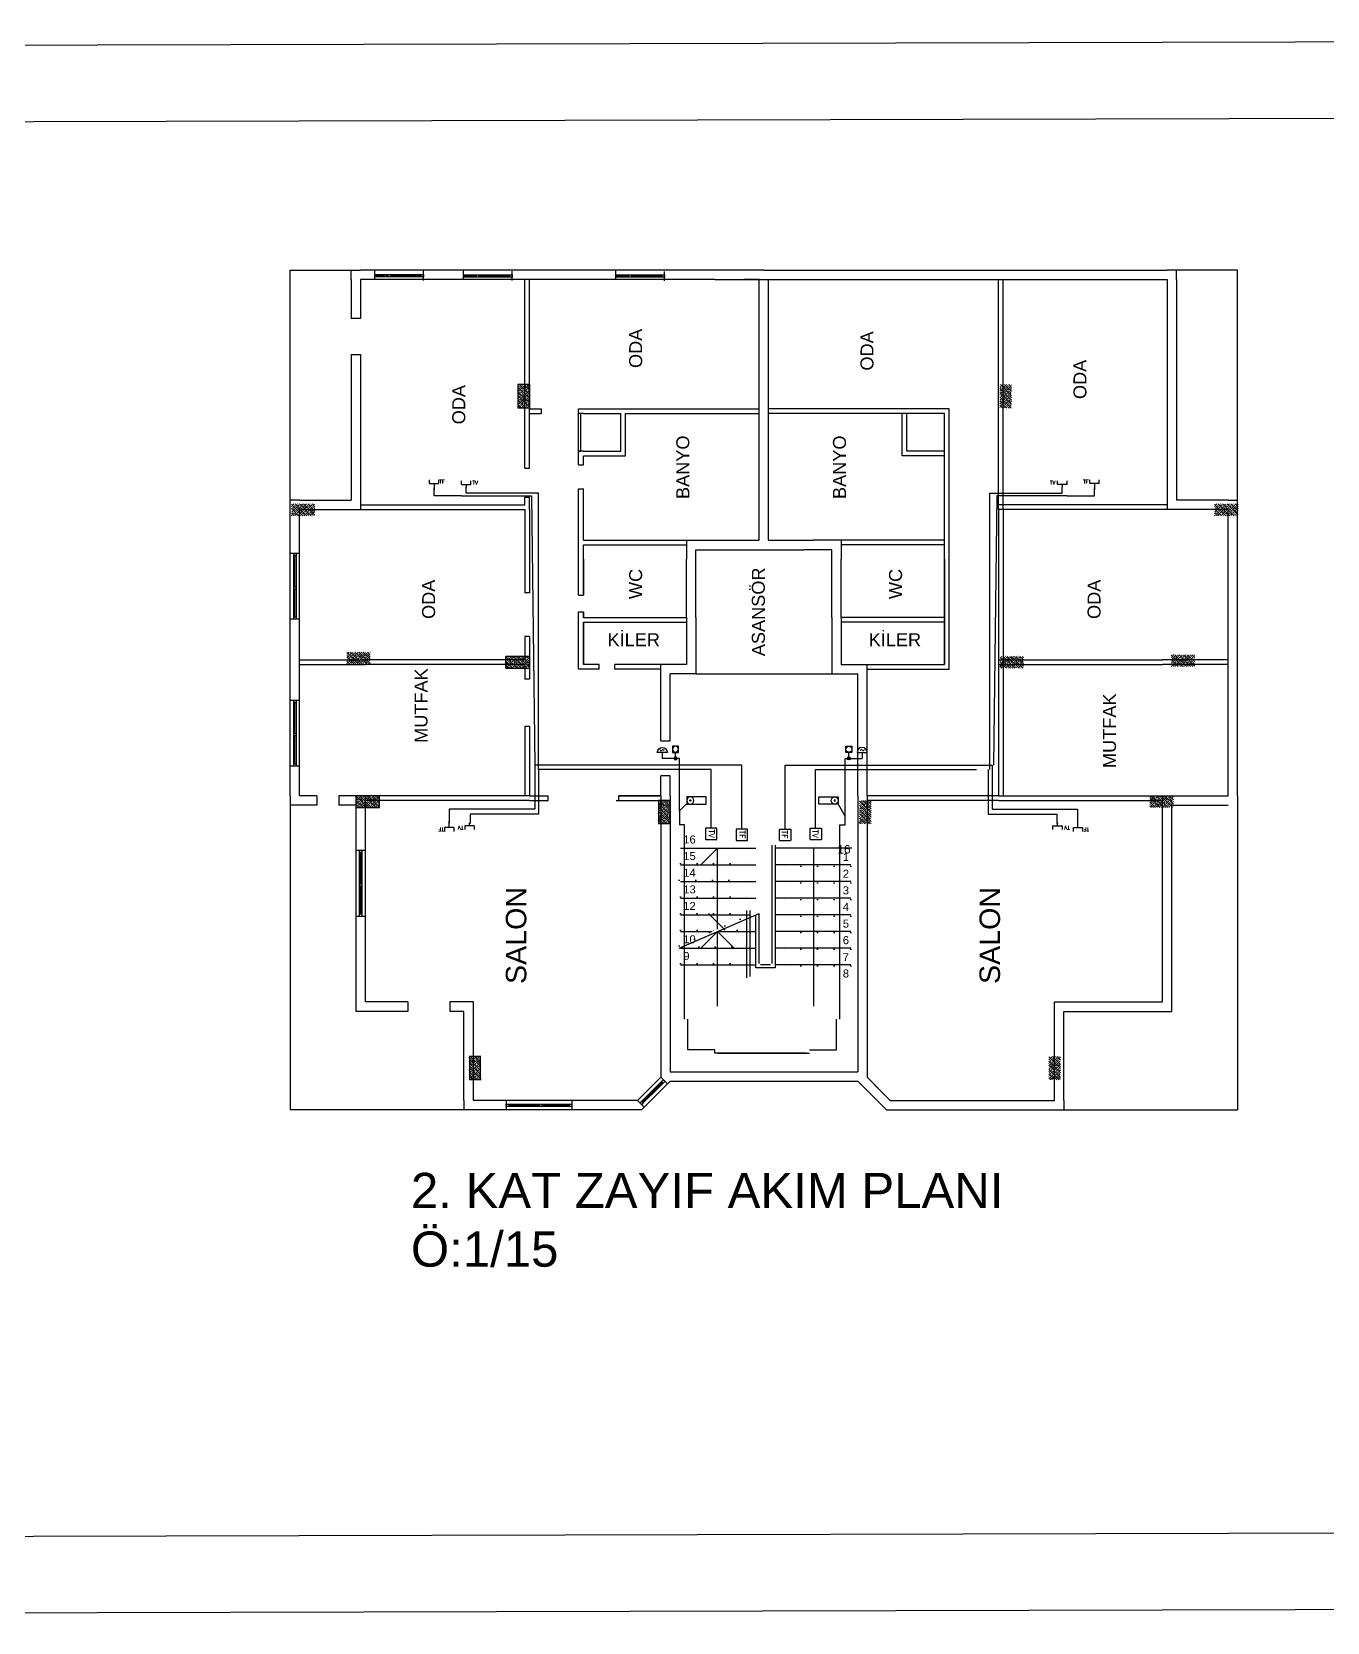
# Model space of a CAD drawing. Header units: centimetres. Extents: x 867 to 19881, y 2761 to 6151.
# Drawn here: x 8673 to 11435, y 2761 to 6151 of the extents above; entities that cross this region are included whole.
import ezdxf

# ---------------------------------------------------------------- set-up
doc = ezdxf.new("R2010")
doc.units = ezdxf.units.CM
doc.linetypes.add('DENSE_DOTTED', pattern=[35.277777, 0, -35.277777])
for name, color, linetype in [('KOLON', 10, 'Continuous'), ('NO1', 40, 'Continuous'), ('NO3', 3, 'Continuous'), ('ZAYIF AKIM', 6, 'Continuous'), ('ZAYIF AKIM HATTI', 6, 'ZAYIF_AKIM_HATTI'), ('çerçeveü', 250, 'Continuous')]:
    doc.layers.add(name, color=color, linetype=linetype)
doc.styles.add('ROMANC', font='romanc', dxfattribs={"height": 2})
doc.styles.add('ROMANS', font='romans', dxfattribs={"height": 2})
doc.styles.get("Standard").update_dxf_attribs({"font": 'arial.ttf'})
doc.linetypes.add('ZAYIF_AKIM_HATTI', pattern='A,12.7,-5.08,["Z",Standard,S=2.54,R=0,X=-2.54,Y=-1.27],-5.08', length=22.86)

# ---------------------------------------------------------------- blocks, each defined once
blk = doc.blocks.new('Zayıf Akım_Zil')
at = {"layer": 'ZAYIF AKIM'}
h = blk.add_hatch(color=256, dxfattribs=at)
edge = h.paths.add_edge_path()
edge.add_arc((0, 0), 2.25, 0, 360)
at = {"layer": 'ZAYIF AKIM', "ltscale": 0.5}
for q in [(0, 8.7), (19.5, 0)]:
    blk.add_line((0, 0), q, dxfattribs=at)
at = {"layer": 'ZAYIF AKIM'}
for p, q in [((12, 8.7), (26.9, 8.7)), ((19.5, 8.7), (19.5, 0))]:
    blk.add_line(p, q, dxfattribs=at)
blk.add_lwpolyline([(4.5, 8.7), (-4.5, 8.7), (-4.5, 17.8), (4.5, 17.8)], close=True, dxfattribs=at)
for centre, radius in [((0.1, 13.5), 4.47), ((0, 0), 2.25)]:
    blk.add_circle(centre, radius, dxfattribs=at)
blk.add_arc((19.5, 8.7), 7.42, 0, 180, dxfattribs=at)
at = {"layer": 'ZAYIF AKIM', "style": 'ROMANC'}
blk.add_text('~', height=7, dxfattribs=at).set_placement((16.3, 9))
blk = doc.blocks.new('Zayıf Akım_Kapı Zili')
at = {"layer": 'ZAYIF AKIM'}
for p, q in [((0, -5.2), (0, 5.2)), ((0, 5.2), (28.3, 5.2)), ((28.3, 5.2), (28.3, -5.2)), ((28.3, -5.2), (0, -5.2))]:
    blk.add_line(p, q, dxfattribs=at)
blk.add_circle((5.2, 0), 5.25, dxfattribs=at)
for start, end in [(0, 180), (180, 0)]:
    blk.add_arc((5.2, 0), 0.875, start, end, dxfattribs=at)

msp = doc.modelspace()

# ---------------------------------------------------------------- hatches: boundary and pattern name
at = {"layer": 'KOLON'}
h = msp.add_hatch(dxfattribs=at)
h.set_pattern_fill('ANSI33', color=256, angle=90)
h.set_pattern_definition([(135, (12154.521, 3496.3045), (-4.490128, -4.490128), []), (135, (12154.521, 3500.7947), (-4.490128, -4.490128), [3.175, -1.5875])])
h.paths.add_polyline_path([(9735, 5398.6), (9710, 5398.6), (9710, 5348.6), (9735, 5348.6)])
h = msp.add_hatch(dxfattribs=at)
h.set_pattern_fill('ANSI33', color=256, angle=90)
h.set_pattern_definition([(135, (12182.7645, 3496.3045), (-4.490128, -4.490128), []), (135, (12182.7645, 3500.7947), (-4.490128, -4.490128), [3.175, -1.5875])])
h.paths.add_polyline_path([(10737.4, 5398.6), (10762.4, 5398.6), (10762.4, 5348.6), (10737.4, 5348.6)])
h = msp.add_hatch(dxfattribs=at)
h.set_pattern_fill('ANSI33', color=256, angle=90)
h.set_pattern_definition([(135, (11699.701, 3362.079), (-4.490128, -4.490128), []), (135, (11699.701, 3366.569), (-4.490128, -4.490128), [3.175, -1.5875])])
h.paths.add_polyline_path([(9227.1, 5144.2), (9227.1, 5119.2), (9277.1, 5119.2), (9277.1, 5144.2)])
h = msp.add_hatch(dxfattribs=at)
h.set_pattern_fill('ANSI33', color=256, angle=90)
h.set_pattern_definition([(135, (11727.945, 3362.079), (-4.490128, -4.490128), []), (135, (11727.945, 3366.569), (-4.490128, -4.490128), [3.175, -1.5875])])
h.paths.add_polyline_path([(11245.2, 5144.2), (11245.2, 5119.2), (11195.2, 5119.2), (11195.2, 5144.2)])
h = msp.add_hatch(dxfattribs=at)
h.set_pattern_fill('ANSI33', color=256, angle=90)
h.set_pattern_definition([(135, (11817.601, 3046.1463), (-4.490128, -4.490128), []), (135, (11817.601, 3050.6365), (-4.490128, -4.490128), [3.175, -1.5875])])
h.paths.add_polyline_path([(9345, 4828.3), (9345, 4803.3), (9395, 4803.3), (9395, 4828.3)])
h = msp.add_hatch(dxfattribs=at)
h.set_pattern_fill('ANSI33', color=256, angle=90)
h.set_pattern_definition([(135, (12156.98, 3037.2934), (-4.490128, -4.490128), []), (135, (12156.98, 3041.7835), (-4.490128, -4.490128), [3.175, -1.5875])])
h.paths.add_polyline_path([(9684.4, 4819.4), (9684.4, 4794.4), (9734.4, 4794.4), (9734.4, 4819.4)])
h = msp.add_hatch(dxfattribs=at)
h.set_pattern_fill('ANSI33', color=256, angle=90)
h.set_pattern_definition([(135, (12185.2236, 3037.2934), (-4.490128, -4.490128), []), (135, (12185.2236, 3041.7835), (-4.490128, -4.490128), [3.175, -1.5875])])
h.paths.add_polyline_path([(10787.9, 4819.4), (10787.9, 4794.4), (10737.9, 4794.4), (10737.9, 4819.4)])
h = msp.add_hatch(dxfattribs=at)
h.set_pattern_fill('ANSI33', color=256, angle=90)
h.set_pattern_definition([(135, (13575.379, 3040.7915), (-4.490128, -4.490128), []), (135, (13575.379, 3045.2817), (-4.490128, -4.490128), [3.175, -1.5875])])
h.paths.add_polyline_path([(11102.8, 4822.9), (11102.8, 4797.9), (11152.8, 4797.9), (11152.8, 4822.9)])
at = {"layer": 'KOLON', "transparency": 33554687}
h = msp.add_hatch(dxfattribs=at)
h.set_pattern_fill('ANSI33', color=256, angle=90)
h.set_pattern_definition([(135, (11837.4824, 2740.158), (-4.490128, -4.490128), []), (135, (11837.4824, 2744.648), (-4.490128, -4.490128), [3.175, -1.5875])])
h.paths.add_polyline_path([(9364.9, 4522.3), (9364.9, 4497.3), (9414.9, 4497.3), (9414.9, 4522.3)])
at = {"layer": 'KOLON'}
h = msp.add_hatch(dxfattribs=at)
h.set_pattern_fill('ANSI33', color=256, angle=90)
h.set_pattern_definition([(135, (12453.945, 2609.955), (-4.490128, -4.490128), []), (135, (12453.945, 2614.445), (-4.490128, -4.490128), [3.175, -1.5875])])
h.paths.add_polyline_path([(10034.4, 4512.3), (10009.4, 4512.3), (10009.4, 4462.3), (10034.4, 4462.3)])
h = msp.add_hatch(dxfattribs=at)
h.set_pattern_fill('ANSI33', color=256, angle=90)
h.set_pattern_definition([(135, (12482.1887, 2609.955), (-4.490128, -4.490128), []), (135, (12482.1887, 2614.445), (-4.490128, -4.490128), [3.175, -1.5875])])
h.paths.add_polyline_path([(10437.9, 4512.3), (10462.9, 4512.3), (10462.9, 4462.3), (10437.9, 4462.3)])
at = {"layer": 'KOLON', "transparency": 33554687}
h = msp.add_hatch(dxfattribs=at)
h.set_pattern_fill('ANSI33', color=256, angle=90)
h.set_pattern_definition([(135, (11865.726, 2740.158), (-4.490128, -4.490128), []), (135, (11865.726, 2744.648), (-4.490128, -4.490128), [3.175, -1.5875])])
h.paths.add_polyline_path([(11107.4, 4522.3), (11107.4, 4497.3), (11057.4, 4497.3), (11057.4, 4522.3)])
at = {"layer": 'KOLON'}
h = msp.add_hatch(dxfattribs=at)
h.set_pattern_fill('ANSI33', color=256, angle=90)
h.set_pattern_definition([(135, (12050.268, 2064.351), (-4.490128, -4.490128), []), (135, (12050.268, 2068.841), (-4.490128, -4.490128), [3.175, -1.5875])])
h.paths.add_polyline_path([(9630.7, 3966.7), (9605.7, 3966.7), (9605.7, 3916.7), (9630.7, 3916.7)])
h = msp.add_hatch(dxfattribs=at)
h.set_pattern_fill('ANSI33', color=256, angle=90)
h.set_pattern_definition([(135, (12078.512, 2064.351), (-4.490128, -4.490128), []), (135, (12078.512, 2068.841), (-4.490128, -4.490128), [3.175, -1.5875])])
h.paths.add_polyline_path([(10841.6, 3966.7), (10866.6, 3966.7), (10866.6, 3916.7), (10841.6, 3916.7)])

# ---------------------------------------------------------------- linework, layer by layer
for p, q in [((9224.4, 5132.3), (9224.4, 5642.3)), ((9224.4, 5642.3), (9374.4, 5642.3)), ((9354.4, 5622.3), (9354.4, 5642.3)), ((9734.4, 5642.3), (9374.4, 5642.3)), ((9404.2, 5641.9), (9404.2, 5622.8)), ((9404.2, 5633.3), (9503.9, 5633.3)), ((9404.2, 5630.8), (9433.1, 5630.8)), ((9503.9, 5628.3), (9404.2, 5628.3)), ((9438.1, 5630.8), (9503.9, 5630.8)), ((9508.9, 5620.8), (9508.9, 5640.8)), ((9593, 5642.3), (9593, 5622.3)), ((9593, 5632.9), (9692.5, 5632.9)), ((9593, 5630.4), (9621.8, 5630.4)), ((9692.5, 5627.9), (9593, 5627.9)), ((9626.8, 5630.4), (9692.5, 5630.4)), ((9697.5, 5620.4), (9697.5, 5640.4)), ((10149.4, 5642.3), (9734.4, 5642.3)), ((9917.7, 5641.1), (9917.7, 5622)), ((9917.7, 5632.5), (10017.3, 5632.5)), ((9917.7, 5630), (9946.6, 5630)), ((10017.3, 5627.5), (9917.7, 5627.5)), ((9951.6, 5630), (10017.3, 5630)), ((10022.3, 5620), (10022.3, 5640)), ((10234.4, 5642.3), (10129.4, 5642.3)), ((10234.4, 5642.3), (10319.4, 5642.3)), ((10319.4, 5642.3), (10734.4, 5642.3)), ((10734.4, 5642.3), (11094.4, 5642.3)), ((11244.4, 5642.3), (11094.4, 5642.3)), ((11114.4, 5622.3), (11114.4, 5642.3)), ((11244.4, 5132.3), (11244.4, 5642.3)), ((9354.4, 5622.3), (9354.4, 5539.4)), ((9734.4, 5622.3), (9374.4, 5622.3)), ((9374.4, 5622.3), (9374.4, 5539.4)), ((9724.4, 5220.4), (9724.4, 5622.3)), ((9734.4, 5220.4), (9734.4, 5622.3)), ((10129.4, 5622.3), (9734.4, 5622.3)), ((10129.4, 5622.3), (10734.4, 5622.3)), ((10224.4, 5622.3), (10191.3, 5622.3)), ((10224.4, 5066.8), (10224.4, 5622.3)), ((10224.4, 5346.8), (10224.4, 5622.3)), ((10244.4, 5066.8), (10244.4, 5622.3)), ((10734.4, 5132.3), (10734.4, 5622.3)), ((10734.4, 5622.3), (11094.4, 5622.3)), ((10744.4, 5132.3), (10744.4, 5622.3)), ((11094.4, 5622.3), (11094.4, 5132.3)), ((11114.4, 5622.3), (11114.4, 5152.3)), ((9374.4, 5539.4), (9354.4, 5539.4)), ((9354.4, 5462.8), (9354.4, 5152.3)), ((9354.4, 5462.8), (9374.4, 5462.8)), ((9374.4, 5462.8), (9374.4, 5132.3)), ((9734.4, 5346.8), (9759.8, 5346.8)), ((9734.4, 5336.8), (9759.8, 5336.8)), ((9759.8, 5346.8), (9759.8, 5336.8)), ((9839.4, 5346.8), (9939.4, 5346.8)), ((9839.4, 5336.8), (9839.4, 5346.8)), ((9839.4, 5246.8), (9839.4, 5336.8)), ((9849.4, 5336.8), (9839.4, 5336.8)), ((9844.4, 5256.8), (9844.4, 5336.8)), ((9849.4, 5336.8), (9929.4, 5336.8)), ((9929.4, 5256.8), (9929.4, 5336.8)), ((9939.4, 5346.8), (10224.4, 5346.8)), ((9939.4, 5246.8), (9939.4, 5336.8)), ((9939.4, 5336.8), (10224.4, 5336.8)), ((10529.4, 5346.8), (10244.4, 5346.8)), ((10529.4, 5336.8), (10244.4, 5336.8)), ((10629.4, 5346.8), (10529.4, 5346.8)), ((10529.4, 5246.8), (10529.4, 5336.8)), ((10619.4, 5336.8), (10529.4, 5336.8)), ((10539.4, 5256.8), (10539.4, 5336.8)), ((10619.4, 5246.8), (10619.4, 5336.8)), ((10629.4, 5246.8), (10629.4, 5346.8)), ((9849.4, 5256.8), (9839.4, 5256.8)), ((9839.4, 5256.8), (9844.4, 5256.8)), ((9849.4, 5256.8), (9929.4, 5256.8)), ((10619.4, 5256.8), (10539.4, 5256.8)), ((9724.4, 5220.4), (9734.4, 5220.4)), ((9839.4, 5227.7), (9839.4, 5246.8)), ((9839.4, 5227.7), (9849.4, 5227.7)), ((9849.4, 5227.7), (9849.4, 5246.8)), ((9849.4, 5246.8), (9939.4, 5246.8)), ((10619.4, 5246.8), (10529.4, 5246.8)), ((10619.4, 5066.8), (10619.4, 5246.8)), ((10629.4, 5066.8), (10629.4, 5246.8)), ((9724.4, 5142.3), (9724.4, 5158.6)), ((9724.4, 5158.6), (9734.4, 5158.6)), ((9734.4, 5132.3), (9734.4, 5158.6)), ((9839.4, 5066.8), (9839.4, 5176.8)), ((9839.4, 5176.8), (9849.4, 5176.8)), ((9849.4, 5066.8), (9849.4, 5176.8)), ((9244.4, 5152.3), (9224.4, 5152.3)), ((9224.4, 4802.3), (9224.4, 5132.3)), ((9244.4, 5152.3), (9354.4, 5152.3)), ((9244.4, 4802.3), (9244.4, 5132.3)), ((9244.4, 5132.3), (9724.4, 5132.3)), ((9374.4, 5142.3), (9724.4, 5142.3)), ((9724.4, 5132.3), (9724.4, 4954.8)), ((9734.4, 5132.3), (9734.4, 4954.8)), ((11094.4, 5142.3), (10734.4, 5142.3)), ((11224.4, 5132.3), (10734.4, 5132.3)), ((10734.4, 5132.3), (10734.4, 4802.3)), ((10744.4, 5132.3), (10744.4, 4802.3)), ((11224.4, 5152.3), (11114.4, 5152.3)), ((11224.4, 5152.3), (11244.4, 5152.3)), ((11224.4, 4802.3), (11224.4, 5132.3)), ((11244.4, 4802.3), (11244.4, 5132.3)), ((9839.4, 4950), (9839.4, 5066.8)), ((9849.4, 5066.8), (10069.4, 5066.8)), ((9849.4, 5066.8), (10224.4, 5066.8)), ((9849.4, 5026.8), (9849.4, 5056.8)), ((9849.4, 5056.8), (10069.4, 5056.8)), ((10069.4, 5066.8), (10069.4, 5026.8)), ((10244.4, 5066.8), (10339.4, 5066.8)), ((10619.4, 5066.8), (10339.4, 5066.8)), ((10619.4, 5066.8), (10399.4, 5066.8)), ((10399.4, 5066.8), (10399.4, 5026.8)), ((10619.4, 5056.8), (10399.4, 5056.8)), ((10619.4, 5026.8), (10619.4, 5066.8)), ((10629.4, 4901.8), (10629.4, 5066.8)), ((9244.4, 5038.7), (9224.4, 5038.7)), ((9231.9, 4903.7), (9231.9, 5033.7)), ((9234.4, 4967.9), (9234.4, 5033.7)), ((9236.9, 5033.7), (9236.9, 4903.7)), ((9849.4, 5026.8), (9849.4, 4950)), ((9849.4, 4950), (9849.4, 5026.8)), ((10069.4, 4902.3), (10069.4, 5026.8)), ((10089.4, 4902.3), (10089.4, 5046.8)), ((10089.4, 5046.8), (10149.4, 5046.8)), ((10149.4, 5046.8), (10319.4, 5046.8)), ((10379.4, 5046.8), (10319.4, 5046.8)), ((10379.4, 4902.3), (10379.4, 5046.8)), ((10399.4, 4902.3), (10399.4, 5026.8)), ((10619.4, 5026.8), (10619.4, 4802.3)), ((10619.4, 4901.8), (10619.4, 5026.8)), ((9849.4, 4950), (9849.4, 5001.3)), ((10619.4, 4802.3), (10619.4, 5001.3)), ((9234.4, 4903.7), (9234.4, 4962.9)), ((9734.4, 4954.8), (9724.4, 4954.8)), ((9839.4, 4950), (9849.4, 4950)), ((9244.4, 4898.7), (9224.4, 4898.7)), ((9231.9, 4898.7), (9231.9, 4903.7)), ((9231.9, 4903.7), (9236.9, 4903.7)), ((9234.4, 4898.7), (9231.9, 4898.7)), ((9236.9, 4903.7), (9236.9, 4898.7)), ((9839.4, 4901.8), (9839.4, 4914)), ((9839.4, 4914), (9849.4, 4914)), ((9839.4, 4792.3), (9839.4, 4902.3)), ((9849.4, 4914), (9849.4, 4902.3)), ((9849.4, 4902.3), (9849.4, 4914)), ((9849.4, 4901.8), (9849.4, 4914)), ((9849.4, 4902.3), (10069.4, 4902.3)), ((9849.4, 4892.3), (9849.4, 4802.3)), ((9849.4, 4802.3), (9849.4, 4892.3)), ((9849.4, 4802.3), (9849.4, 4892.3)), ((9849.4, 4892.3), (10069.4, 4892.3)), ((10069.4, 4902.3), (10069.4, 4802.3)), ((10089.4, 4902.3), (10089.4, 4782.3)), ((10379.4, 4902.3), (10379.4, 4782.3)), ((10619.4, 4902.3), (10399.4, 4902.3)), ((10399.4, 4902.3), (10399.4, 4802.3)), ((10619.4, 4892.3), (10399.4, 4892.3)), ((10619.4, 4802.3), (10619.4, 4902.3)), ((10629.4, 4792.3), (10629.4, 4902.3)), ((9724.4, 4861.8), (9724.4, 4812.3)), ((9734.4, 4861.8), (9724.4, 4861.8)), ((9734.4, 4861.8), (9734.4, 4802.3)), ((9224.4, 4522.3), (9224.4, 4802.3)), ((9244.4, 4812.3), (9384.9, 4812.3)), ((9244.4, 4522.3), (9244.4, 4802.3)), ((9244.4, 4802.3), (9384.9, 4802.3)), ((9724.4, 4812.3), (9384.9, 4812.3)), ((9724.4, 4802.3), (9384.9, 4802.3)), ((9724.4, 4802.3), (9724.4, 4770.6)), ((9734.4, 4802.3), (9734.4, 4770.6)), ((9883.3, 4792.3), (9839.4, 4792.3)), ((9883.3, 4802.3), (9849.4, 4802.3)), ((9883.3, 4792.3), (9883.3, 4802.3)), ((10014.4, 4802.3), (9916.6, 4802.3)), ((9916.6, 4792.3), (9916.6, 4802.3)), ((10014.4, 4792.3), (9916.6, 4792.3)), ((10014.4, 4639.3), (10014.4, 4802.3)), ((10069.4, 4802.3), (10014.4, 4802.3)), ((10034.4, 4639.3), (10034.4, 4782.3)), ((10089.4, 4782.3), (10034.4, 4782.3)), ((10089.4, 4782.3), (10379.4, 4782.3)), ((10379.4, 4782.3), (10434.4, 4782.3)), ((10399.4, 4802.3), (10454.4, 4802.3)), ((10434.4, 4522.3), (10434.4, 4782.3)), ((10454.4, 4522.3), (10454.4, 4802.3)), ((10454.4, 4802.3), (10619.4, 4802.3)), ((10454.4, 4792.3), (10629.4, 4792.3)), ((10734.4, 4812.3), (11083.9, 4812.3)), ((10734.4, 4802.3), (10734.4, 4522.3)), ((10734.4, 4802.3), (11083.9, 4802.3)), ((10744.4, 4802.3), (10744.4, 4522.3)), ((11224.4, 4812.3), (11083.9, 4812.3)), ((11224.4, 4802.3), (11083.9, 4802.3)), ((11224.4, 4522.3), (11224.4, 4802.3)), ((11244.4, 4522.3), (11244.4, 4802.3)), ((9734.4, 4770.6), (9724.4, 4770.6)), ((9244.4, 4725.6), (9224.4, 4725.6)), ((9231.9, 4590.6), (9231.9, 4720.6)), ((9234.4, 4654.9), (9234.4, 4720.6)), ((9236.9, 4720.6), (9236.9, 4590.6)), ((9244.4, 4585.6), (9244.4, 4725.6)), ((9234.4, 4590.6), (9234.4, 4649.9)), ((9724.4, 4670.6), (9724.4, 4522.3)), ((9724.4, 4670.6), (9724.4, 4670.6)), ((9724.4, 4670.6), (9734.4, 4670.6)), ((9734.4, 4670.6), (9734.4, 4522.3)), ((10014.4, 4639.3), (10034.4, 4639.3)), ((9244.4, 4585.6), (9224.4, 4585.6)), ((9231.9, 4585.6), (9231.9, 4590.6)), ((9231.9, 4590.6), (9236.9, 4590.6)), ((9234.4, 4585.6), (9231.9, 4585.6)), ((9236.9, 4590.6), (9236.9, 4585.6)), ((10014.4, 4522.3), (10014.4, 4564.7)), ((10034.4, 4564.7), (10014.4, 4564.7)), ((10034.4, 4522.3), (10034.4, 4564.7)), ((9224.4, 4522.3), (9224.4, 3852.8)), ((9281.3, 4522.3), (9244.4, 4522.3)), ((9281.3, 4522.3), (9281.3, 4502.3)), ((9734.4, 4522.3), (9328, 4522.3)), ((9328, 4522.3), (9328, 4502.3)), ((9384.9, 4082.8), (9384.9, 4522.3)), ((9734.4, 4522.3), (9384.9, 4522.3)), ((9734.4, 4512.3), (9384.9, 4512.3)), ((9734.4, 4522.3), (9774.4, 4522.3)), ((9734.4, 4512.3), (9774.4, 4512.3)), ((9774.4, 4512.3), (9774.4, 4522.3)), ((9919.4, 4512.3), (9924.4, 4512.3)), ((9924.4, 4522.3), (10014.4, 4522.3)), ((10014.4, 4522.3), (9924.4, 4522.3)), ((9924.4, 4522.3), (9924.4, 4512.3)), ((9924.4, 4512.3), (10014.4, 4512.3)), ((10014.4, 4522.3), (10014.4, 3922.3)), ((10014.4, 4512.3), (10034.4, 4512.3)), ((10034.4, 4522.3), (10034.4, 3934)), ((10434.4, 4522.3), (10434.4, 3934)), ((10734.4, 4522.3), (10454.4, 4522.3)), ((10454.4, 4522.3), (10454.4, 3922.3)), ((10734.4, 4512.3), (10454.4, 4512.3)), ((10734.4, 4522.3), (11083.9, 4522.3)), ((10734.4, 4522.3), (11224.4, 4522.3)), ((10734.4, 4512.3), (11083.9, 4512.3)), ((11083.9, 4082.8), (11083.9, 4522.3)), ((11244.4, 4522.3), (11244.4, 3852.8)), ((9244.4, 4502.3), (9224.4, 4502.3)), ((9281.3, 4502.3), (9244.4, 4502.3)), ((9364.9, 4502.3), (9328, 4502.3)), ((9364.9, 4062.8), (9364.9, 4502.3)), ((10054.1, 4490.2), (10054.1, 4460)), ((10392.8, 4504.7), (10407.3, 4478.1)), ((11103.9, 4062.8), (11103.9, 4502.3)), ((11103.9, 4502.3), (11224.4, 4502.3)), ((9384.7, 4405.3), (9364.7, 4405.3)), ((9372.2, 4270.3), (9372.2, 4400.3)), ((9374.7, 4334.5), (9374.7, 4400.3)), ((9377.2, 4400.3), (9377.2, 4270.3)), ((9374.7, 4270.3), (9374.7, 4329.5)), ((9384.7, 4265.3), (9364.7, 4265.3)), ((9372.2, 4270.3), (9377.2, 4270.3)), ((9374.7, 4265.3), (9372.2, 4265.3)), ((9474.9, 4082.8), (9384.9, 4082.8)), ((9474.9, 4082.8), (9474.9, 4062.8)), ((9614.9, 4082.8), (9564.9, 4082.8)), ((9564.9, 4082.8), (9564.9, 4062.8)), ((9614.9, 3872.8), (9614.9, 4082.8)), ((10853.9, 3872.8), (10853.9, 4082.8)), ((10853.9, 4082.8), (10903.9, 4082.8)), ((10903.9, 4082.8), (10993.9, 4082.8)), ((10993.9, 4082.8), (11083.9, 4082.8)), ((9474.9, 4062.8), (9364.9, 4062.8)), ((9594.9, 4062.8), (9564.9, 4062.8)), ((9594.9, 3872.8), (9594.9, 4062.8)), ((10873.9, 3872.8), (10873.9, 4062.8)), ((10873.9, 4062.8), (10993.9, 4062.8)), ((10993.9, 4062.8), (11103.9, 4062.8)), ((10034.4, 3934), (10434.4, 3934)), ((10014.4, 3922.3), (9964.9, 3872.8)), ((10034.4, 3914), (9973.2, 3852.8)), ((10016.2, 3913.4), (9973.8, 3871)), ((9977.3, 3867.5), (10019.7, 3909.9)), ((10014.4, 3922.3), (9984.4, 3892.3)), ((9993.2, 3886.9), (10017.9, 3911.7)), ((10014.4, 3922.3), (10028.5, 3908.1)), ((10016.2, 3913.4), (10019.7, 3917)), ((10016.2, 3913.4), (10019.7, 3909.9)), ((10019.7, 3917), (10021.5, 3915.2)), ((10023.3, 3913.4), (10019.7, 3909.9)), ((10021.5, 3915.2), (10023.3, 3913.4)), ((10034.4, 3914), (10434.4, 3914)), ((10434.4, 3914), (10495.6, 3852.8)), ((10454.4, 3922.3), (10484.4, 3892.3)), ((10454.4, 3922.3), (10503.9, 3872.8)), ((9594.9, 3872.8), (9594.9, 3852.8)), ((9714.9, 3872.8), (9614.9, 3872.8)), ((9685.2, 3872.8), (9685.2, 3852.8)), ((9690.2, 3865.3), (9820.2, 3865.3)), ((9814.9, 3872.8), (9714.9, 3872.8)), ((9964.9, 3872.8), (9814.9, 3872.8)), ((9820.2, 3860.3), (9820.2, 3865.3)), ((9825.2, 3872.8), (9825.2, 3852.8)), ((9964.9, 3872.8), (9979, 3858.6)), ((9970.2, 3867.5), (9973.8, 3871)), ((9972, 3865.7), (9970.2, 3867.5)), ((9973.8, 3871), (9975.5, 3869.2)), ((9977.3, 3867.5), (9973.8, 3863.9)), ((9975.5, 3869.2), (9993.2, 3886.9)), ((9975.5, 3869.2), (9977.3, 3867.5)), ((9991.4, 3888.7), (9995, 3892.2)), ((9998.5, 3888.7), (9995, 3885.1)), ((10503.9, 3872.8), (10653.9, 3872.8)), ((10653.9, 3872.8), (10753.9, 3872.8)), ((10753.9, 3872.8), (10853.9, 3872.8)), ((10873.9, 3872.8), (10873.9, 3852.8)), ((9614.9, 3852.8), (9224.4, 3852.8)), ((9714.9, 3852.8), (9614.9, 3852.8)), ((9756, 3862.8), (9690.2, 3862.8)), ((9820.2, 3860.3), (9690.2, 3860.3)), ((9973.2, 3852.8), (9714.9, 3852.8)), ((9820.2, 3862.8), (9761, 3862.8)), ((9825.2, 3862.8), (9825.2, 3860.3)), ((10495.6, 3852.8), (10753.9, 3852.8)), ((10753.9, 3852.8), (10853.9, 3852.8)), ((10853.9, 3852.8), (11244.4, 3852.8))]:
    msp.add_line(p, q)
at = {"color": 40, "true_color": 0xf8d731}
for p, q in [((9531.1, 5161.2), (9531.1, 5178.4)), ((9589.9, 5161.2), (9531.1, 5161.2)), ((10880.3, 5161.2), (10939.1, 5161.2)), ((10939.1, 5161.2), (10939.1, 5178.4)), ((10187.1, 4587.4), (9746.1, 4587.4)), ((9746.1, 4587.4), (9746.1, 4493.7)), ((10187.1, 4470.9), (10187.1, 4587.4)), ((10279.7, 4470.9), (10279.7, 4587.4)), ((10279.7, 4587.4), (10720.7, 4587.4)), ((10720.7, 4587.4), (10720.7, 4493.7)), ((9746.1, 4493.7), (9563.6, 4493.7)), ((9563.6, 4493.7), (9563.6, 4463.8)), ((10720.7, 4493.7), (10903.2, 4493.7)), ((10903.2, 4493.7), (10903.2, 4463.8))]:
    msp.add_line(p, q, dxfattribs=at)
at = {"color": 244, "true_color": 0x991b1e}
for p, q in [((9778.9, 4578.6), (9754.1, 4578.6)), ((9754.1, 4578.6), (9754.1, 4483.4)), ((9900.6, 4578.6), (9778.9, 4578.6)), ((10122, 4578.6), (9900.6, 4578.6)), ((10122, 4472.7), (10122, 4578.6)), ((10344.7, 4472.7), (10344.7, 4578.6)), ((10344.7, 4578.6), (10566.1, 4578.6)), ((10566.1, 4578.6), (10687.8, 4578.6)), ((10712.7, 4578.6), (10712.7, 4483.4)), ((9754.1, 4483.4), (9607.9, 4483.4)), ((9607.9, 4483.4), (9607.9, 4463.1)), ((10712.7, 4483.4), (10858.9, 4483.4)), ((10858.9, 4483.4), (10858.9, 4463.1))]:
    msp.add_line(p, q, dxfattribs=at)
at = {"color": 242, "true_color": 0xcd2027}
for p, q in [((9606.8, 4464.5), (9606.8, 4463.9)), ((10860, 4464.5), (10860, 4463.9))]:
    msp.add_line(p, q, dxfattribs=at)
at = {"linetype": 'Continuous'}
for p, q in [((10056.5, 4410.5), (10217.4, 4410.5)), ((10056.5, 4410.5), (10217.4, 4410.5)), ((10135.5, 4410.5), (10100, 4375.1)), ((10135.5, 4238.2), (10135.5, 4410.5)), ((10251.5, 4417.3), (10251.5, 4165)), ((10258.3, 4417.3), (10258.3, 4155.4)), ((10422, 4410.5), (10258.3, 4410.5)), ((10419.4, 4410.5), (10258.3, 4410.5)), ((10340.2, 4410.5), (10340.2, 4073.6)), ((10056.5, 4375.1), (10217.4, 4375.1)), ((10419.4, 4375.1), (10258.3, 4375.1)), ((10056.5, 4339.6), (10217.4, 4339.6)), ((10419.4, 4339.6), (10258.3, 4339.6)), ((10053.7, 4197.7), (10224.2, 4271.6)), ((10056.5, 4304.1), (10217.4, 4304.1)), ((10198.1, 4134.1), (10198.1, 4277.7)), ((10204.9, 4137.1), (10204.9, 4277.7)), ((10224.2, 4165), (10224.2, 4271.6)), ((10419.4, 4304.1), (10258.3, 4304.1)), ((10056.5, 4268.7), (10205.8, 4268.7)), ((10116.3, 4271), (10151.7, 4235.5)), ((10217.4, 4155.4), (10217.4, 4268.7)), ((10419.4, 4268.7), (10258.3, 4268.7)), ((10056.5, 4233.2), (10123.9, 4233.2)), ((10135.5, 4233.2), (10100, 4197.7)), ((10135.5, 4233.2), (10171, 4197.7)), ((10135.5, 4073.6), (10135.5, 4233.2)), ((10135.5, 4233.2), (10217.4, 4233.2)), ((10419.4, 4233.2), (10258.3, 4233.2)), ((10056.5, 4197.7), (10217.4, 4197.7)), ((10419.4, 4197.7), (10258.3, 4197.7)), ((10056.5, 4162.2), (10217.4, 4162.2)), ((10258.3, 4155.4), (10217.4, 4155.4)), ((10248.7, 4162.2), (10226.9, 4162.2)), ((10419.4, 4162.2), (10258.3, 4162.2))]:
    msp.add_line(p, q, dxfattribs=at)
at = {"linetype": 'DENSE_DOTTED'}
for p, q in [((10056.5, 4377.8), (10217.4, 4377.8)), ((10053.7, 4342.3), (10217.4, 4342.3)), ((10419.4, 4372.3), (10258.3, 4372.3)), ((10056.5, 4306.9), (10217.4, 4306.9)), ((10419.4, 4336.9), (10258.3, 4336.9)), ((10053.7, 4202.7), (10224.2, 4276.6)), ((10056.5, 4271.4), (10212.1, 4271.4)), ((10419.4, 4301.4), (10258.3, 4301.4)), ((10419.4, 4265.9), (10258.3, 4265.9)), ((10056.5, 4235.9), (10130.2, 4235.9)), ((10141.8, 4235.9), (10217.4, 4235.9)), ((10419.4, 4230.5), (10258.3, 4230.5)), ((10060, 4200.4), (10217.4, 4200.4)), ((10419.4, 4195), (10258.3, 4195)), ((10056.5, 4165), (10217.4, 4165)), ((10419.4, 4159.5), (10258.3, 4159.5))]:
    msp.add_line(p, q, dxfattribs=at)
for points in [[(9433.1, 5633.3), (9438.1, 5633.3), (9438.1, 5628.3), (9433.1, 5628.3)], [(9503.9, 5633.3), (9508.9, 5633.3), (9508.9, 5628.3), (9503.9, 5628.3)], [(9621.8, 5632.9), (9626.8, 5632.9), (9626.8, 5627.9), (9621.8, 5627.9)], [(9692.5, 5632.9), (9697.5, 5632.9), (9697.5, 5627.9), (9692.5, 5627.9)], [(9946.6, 5632.5), (9951.6, 5632.5), (9951.6, 5627.5), (9946.6, 5627.5)], [(10017.3, 5632.5), (10022.3, 5632.5), (10022.3, 5627.5), (10017.3, 5627.5)], [(9231.9, 5033.7), (9231.9, 5038.7), (9236.9, 5038.7), (9236.9, 5033.7)], [(9231.9, 4962.9), (9231.9, 4967.9), (9236.9, 4967.9), (9236.9, 4962.9)], [(9231.9, 4898.7), (9231.9, 4903.7), (9236.9, 4903.7), (9236.9, 4898.7)], [(9231.9, 4720.6), (9231.9, 4725.6), (9236.9, 4725.6), (9236.9, 4720.6)], [(9231.9, 4649.9), (9231.9, 4654.9), (9236.9, 4654.9), (9236.9, 4649.9)], [(9231.9, 4585.6), (9231.9, 4590.6), (9236.9, 4590.6), (9236.9, 4585.6)], [(9372.2, 4400.3), (9372.2, 4405.3), (9377.2, 4405.3), (9377.2, 4400.3)], [(9372.2, 4329.5), (9372.2, 4334.5), (9377.2, 4334.5), (9377.2, 4329.5)], [(9372.2, 4265.3), (9372.2, 4270.3), (9377.2, 4270.3), (9377.2, 4265.3)], [(9690.2, 3860.3), (9685.2, 3860.3), (9685.2, 3865.3), (9690.2, 3865.3)], [(9761, 3860.3), (9756, 3860.3), (9756, 3865.3), (9761, 3865.3)], [(9825.2, 3860.3), (9820.2, 3860.3), (9820.2, 3865.3), (9825.2, 3865.3)]]:
    msp.add_lwpolyline(points, close=True)
at = {"color": 40, "true_color": 0xf8d731}
for points in [[(9589.9, 5161.2), (9738.9, 5161.2), (9746.1, 4587.4)], [(10880.3, 5161.2), (10731.3, 5161.2), (10724.1, 4587.4)]]:
    msp.add_lwpolyline(points, dxfattribs=at)
at = {"color": 244, "true_color": 0x991b1e}
for points in [[(9754.1, 4578.6), (9754.1, 5167.2), (9599.9, 5167.2), (9599.9, 5180.2)], [(10716.1, 4578.6), (10716.1, 5167.2), (10870.3, 5167.2), (10870.3, 5180.2)]]:
    msp.add_lwpolyline(points, dxfattribs=at)
at = {"layer": 'KOLON'}
for p, q in [((9735, 5398.6), (9710, 5398.6)), ((9710, 5398.6), (9710, 5348.6)), ((9735, 5348.6), (9735, 5398.6)), ((9735, 5348.6), (9710, 5348.6)), ((9734.4, 4819.4), (9684.4, 4819.4)), ((9684.4, 4794.4), (9684.4, 4819.4)), ((9734.4, 4794.4), (9734.4, 4819.4)), ((9684.4, 4794.4), (9734.4, 4794.4)), ((9414.9, 4522.3), (9364.9, 4522.3)), ((9364.9, 4497.3), (9364.9, 4522.3)), ((9414.9, 4497.3), (9414.9, 4522.3)), ((10034.4, 4512.3), (10009.4, 4512.3)), ((10009.4, 4512.3), (10009.4, 4462.3)), ((10034.4, 4462.3), (10034.4, 4512.3)), ((9364.9, 4497.3), (9414.9, 4497.3)), ((10034.4, 4462.3), (10009.4, 4462.3)), ((9630.7, 3966.7), (9605.7, 3966.7)), ((9606.5, 3966.7), (9606.5, 3916.7)), ((9630.3, 3916.7), (9630.3, 3966.7)), ((9631.5, 3916.7), (9606.5, 3916.7))]:
    msp.add_line(p, q, dxfattribs=at)
at = {"layer": 'NO3', "color": 2, "true_color": 0xf1eb1f}
for p, q in [((9521.1, 5187.7), (9521.1, 5195.7)), ((9521.1, 5187.7), (9541.1, 5187.7)), ((9531.1, 5187.7), (9531.1, 5174.3)), ((9541.1, 5187.7), (9541.1, 5195.7)), ((10929.1, 5187.7), (10929.1, 5195.7)), ((10949.1, 5187.7), (10929.1, 5187.7)), ((10939.1, 5187.7), (10939.1, 5174.3)), ((10949.1, 5187.7), (10949.1, 5195.7)), ((9573.3, 4454.3), (9553.3, 4454.3)), ((9553.3, 4454.3), (9553.3, 4446.3)), ((9563.3, 4454.3), (9563.3, 4467.7)), ((9573.3, 4454.3), (9573.3, 4446.3)), ((10893.5, 4454.3), (10913.5, 4454.3)), ((10893.5, 4454.3), (10893.5, 4446.3)), ((10903.5, 4454.3), (10903.5, 4467.7)), ((10913.5, 4454.3), (10913.5, 4446.3))]:
    msp.add_line(p, q, dxfattribs=at)
at = {"layer": 'NO3', "color": 242, "true_color": 0xcd2027}
for p, q in [((9589.6, 5185.8), (9589.6, 5193.8)), ((9609.6, 5185.8), (9609.6, 5193.8)), ((10860.6, 5185.8), (10860.6, 5193.8)), ((10880.6, 5185.8), (10880.6, 5193.8)), ((9589.6, 5185.8), (9609.6, 5185.8)), ((9599.6, 5185.8), (9599.6, 5180.1)), ((10880.6, 5185.8), (10860.6, 5185.8)), ((10870.6, 5185.8), (10870.6, 5180.1)), ((9616.8, 4458.2), (9596.8, 4458.2)), ((9596.8, 4458.2), (9596.8, 4450.2)), ((9606.8, 4458.2), (9606.8, 4463.9)), ((9616.8, 4458.2), (9616.8, 4450.2)), ((10850, 4458.2), (10870, 4458.2)), ((10850, 4458.2), (10850, 4450.2)), ((10860, 4458.2), (10860, 4463.9)), ((10870, 4458.2), (10870, 4450.2))]:
    msp.add_line(p, q, dxfattribs=at)
at = {"layer": 'ZAYIF AKIM', "color": 242, "true_color": 0xcd2027}
for p, q in [((10110, 4452.9), (10110, 4428.9)), ((10134, 4452.9), (10110, 4452.9)), ((10122, 4452.9), (10122, 4472.7)), ((10134, 4428.9), (10134, 4452.9)), ((10332.8, 4428.9), (10332.8, 4452.9)), ((10332.8, 4452.9), (10356.7, 4452.9)), ((10344.7, 4452.9), (10344.7, 4472.7)), ((10357.2, 4452.9), (10357.2, 4428.9)), ((10110, 4428.9), (10134, 4428.9)), ((10332.9, 4428.9), (10356.9, 4428.9))]:
    msp.add_line(p, q, dxfattribs=at)
at = {"layer": 'ZAYIF AKIM', "color": 2, "true_color": 0xf1eb1f}
for p, q in [((10175.1, 4451.1), (10175.1, 4427.1)), ((10199.1, 4451.1), (10175.1, 4451.1)), ((10187.1, 4451.1), (10187.1, 4470.9)), ((10199.1, 4427.1), (10199.1, 4451.1)), ((10267.7, 4427.1), (10267.7, 4451.1)), ((10267.7, 4451.1), (10291.7, 4451.1)), ((10279.7, 4451.1), (10279.7, 4470.9)), ((10291.7, 4451.1), (10291.7, 4427.1)), ((10175.1, 4427.1), (10199.1, 4427.1)), ((10267.3, 4427.1), (10291.3, 4427.1))]:
    msp.add_line(p, q, dxfattribs=at)
at = {"layer": 'ZAYIF AKIM HATTI'}
for p, q in [((10054.1, 4602), (10046, 4602)), ((10054.1, 4490.2), (10054.1, 4602)), ((10407.3, 4490.2), (10407.3, 4602)), ((10407.3, 4602), (10415.5, 4602)), ((10054.1, 4490.2), (10068.6, 4504.7)), ((10407.3, 4460), (10407.3, 4490.2)), ((10065, 4460), (10054.1, 4460)), ((10065, 4046.2), (10065, 4460)), ((10396.5, 4046.2), (10396.5, 4460)), ((10396.5, 4460), (10407.3, 4460)), ((10072.2, 3981.1), (10072.2, 4046.2)), ((10389.2, 3981.1), (10389.2, 4046.2)), ((10130.1, 3981.1), (10072.2, 3981.1)), ((10130.1, 3973.9), (10130.1, 3981.1)), ((10325.5, 3973.9), (10130.1, 3973.9)), ((10135.9, 3973.9), (10331.3, 3973.9)), ((10331.3, 3981.1), (10389.2, 3981.1))]:
    msp.add_line(p, q, dxfattribs=at)
at = {"layer": 'çerçeveü'}
for points in [[(866.9, 6102.8), (19880.6, 6150.6), (19880.6, 2808.6), (866.9, 2760.9)], [(1029.9, 5940.3), (19721.4, 5986.9), (19721.4, 2971.1), (1029.9, 2924.5)]]:
    msp.add_lwpolyline(points, close=True, dxfattribs=at)

# ---------------------------------------------------------------- block references
at = {"layer": 'ZAYIF AKIM', "yscale": 1.447350955664868, "zscale": 1.447350955664868}
for p, xscale in [((10046, 4602), -1.447350955664868), ((10415.5, 4602), 1.447350955664868)]:
    msp.add_blockref('Zayıf Akım_Zil', p, dxfattribs=dict(at, xscale=xscale))
at = {"layer": 'ZAYIF AKIM', "yscale": 1.447350955664868, "zscale": 1.447350955664868, "rotation": 180}
for p, xscale in [((10070, 4512.2), -1.447350955664868), ((10392.8, 4512.2), 1.447350955664868)]:
    msp.add_blockref('Zayıf Akım_Kapı Zili', p, dxfattribs=dict(at, xscale=xscale))

# ---------------------------------------------------------------- texts
for s, height, p in [('16', 17.05, (10062.5, 4420.6)), ('16', 18.09, (10391, 4399.2)), ('15', 17.05, (10062.5, 4385.2)), ('1', 17.1, (10402.6, 4383.3)), ('14', 17.05, (10062.5, 4349.7)), ('2', 17.1, (10402.6, 4347.5)), ('13', 17.05, (10062.5, 4314.2)), ('3', 17.1, (10402.6, 4312.1)), ('12', 17.05, (10062.5, 4278.8)), ('4', 17.1, (10402.6, 4276.9)), ('5', 17.1, (10402.6, 4241.2)), ('10', 17.05, (10062.5, 4207.8)), ('6', 17.1, (10402.6, 4205.9)), ('9', 17.1, (10062.5, 4172.1)), ('7', 17.1, (10402.6, 4170.2)), ('8', 17.1, (10402.6, 4135))]:
    msp.add_text(s, height=height).set_placement(p)
at = {"attachment_point": 1, "rotation": 90}
for s, width, gutter_width, insert, char_height in [('ODA', 6975.179, 138.4, (9947.1, 5433.9), 27.67), ('ODA', 6975.179, 138.4, (10440.3, 5428.5), 27.67), ('ODA', 6975.179, 138.4, (10894.3, 5367.8), 27.67), ('ODA', 6975.179, 138.4, (9569.9, 5314), 27.67), ('BANYO', 6975.179, 138.4, (10047.6, 5154.8), 27.67), ('BANYO', 6975.179, 138.4, (10381.6, 5154.8), 27.67), ('WC', 6975.179, 138.4, (9947.1, 4941.5), 27.67), ('ASANSÖR', 6975.179, 138.4, (10208.7, 4819.8), 27.67), ('WC', 6975.179, 138.4, (10501.2, 4941.5), 27.67), ('ODA', 6975.179, 138.4, (9505.7, 4899.1), 27.67), ('ODA', 6975.179, 138.4, (10924.4, 4899.1), 27.67), ('MUTFAK', 6975.179, 138.4, (9489.5, 4635), 27.67), ('MUTFAK', 6975.179, 138.4, (10957.4, 4581.4), 27.67), ('SALON', 11003.035, 218.3, (9684.2, 4121.1), 43.65), ('SALON', 11003.035, 218.3, (10694.1, 4121.1), 43.65)]:
    msp.add_mtext_dynamic_manual_height_columns(s, width=width, gutter_width=gutter_width, heights=[0], dxfattribs=dict(at, insert=insert, char_height=char_height))
at = {"char_height": 27.67, "attachment_point": 1}
for insert in [(9901, 4868.7), (10457.8, 4868.7)]:
    msp.add_mtext_dynamic_manual_height_columns('KİLER', width=6975.179, gutter_width=138.4, heights=[0], dxfattribs=dict(at, insert=insert))
at = {"layer": 'NO1', "color": 2, "true_color": 0xf1eb1f, "style": 'ROMANS'}
for p in [(9542.4, 5187.5), (10914.9, 5187.5)]:
    msp.add_text('TF', height=8, dxfattribs=at).set_placement(p)
at = {"layer": 'NO1', "color": 242, "true_color": 0xcd2027, "style": 'ROMANS'}
for p in [(9612.9, 5185.6), (10844.3, 5185.6)]:
    msp.add_text('TV', height=8, dxfattribs=at).set_placement(p)
at = {"layer": 'NO1', "color": 2, "true_color": 0xf1eb1f, "style": 'ROMANS'}
for p in [(9552, 4454.5), (10927.7, 4454.5)]:
    msp.add_text('TF', height=8, rotation=180, dxfattribs=at).set_placement(p)
at = {"layer": 'NO1', "color": 242, "true_color": 0xcd2027, "style": 'ROMANS'}
for p in [(9593.5, 4458.4), (10886.3, 4458.4)]:
    msp.add_text('TV', height=8, rotation=180, dxfattribs=at).set_placement(p)
at = {"layer": 'ZAYIF AKIM', "color": 242, "true_color": 0xcd2027, "style": 'ROMANS'}
for p in [(10117, 4450.1), (10337.8, 4450.1)]:
    msp.add_text('TV', height=12, rotation=270, dxfattribs=at).set_placement(p)
at = {"layer": 'ZAYIF AKIM', "color": 2, "true_color": 0xf1eb1f, "style": 'ROMANS'}
for p in [(10182.1, 4448.6), (10272.7, 4448.6)]:
    msp.add_text('TF', height=12, rotation=270, dxfattribs=at).set_placement(p)
at = {"layer": 'çerçeveü', "insert": (9481.8, 3718.6), "char_height": 75, "attachment_point": 1}
msp.add_mtext_dynamic_manual_height_columns('2. KAT ZAYIF AKIM PLANI\\PÖ:1/15', width=70660.788, gutter_width=375, heights=[0], dxfattribs=at)

doc.saveas('drawing.dxf')
